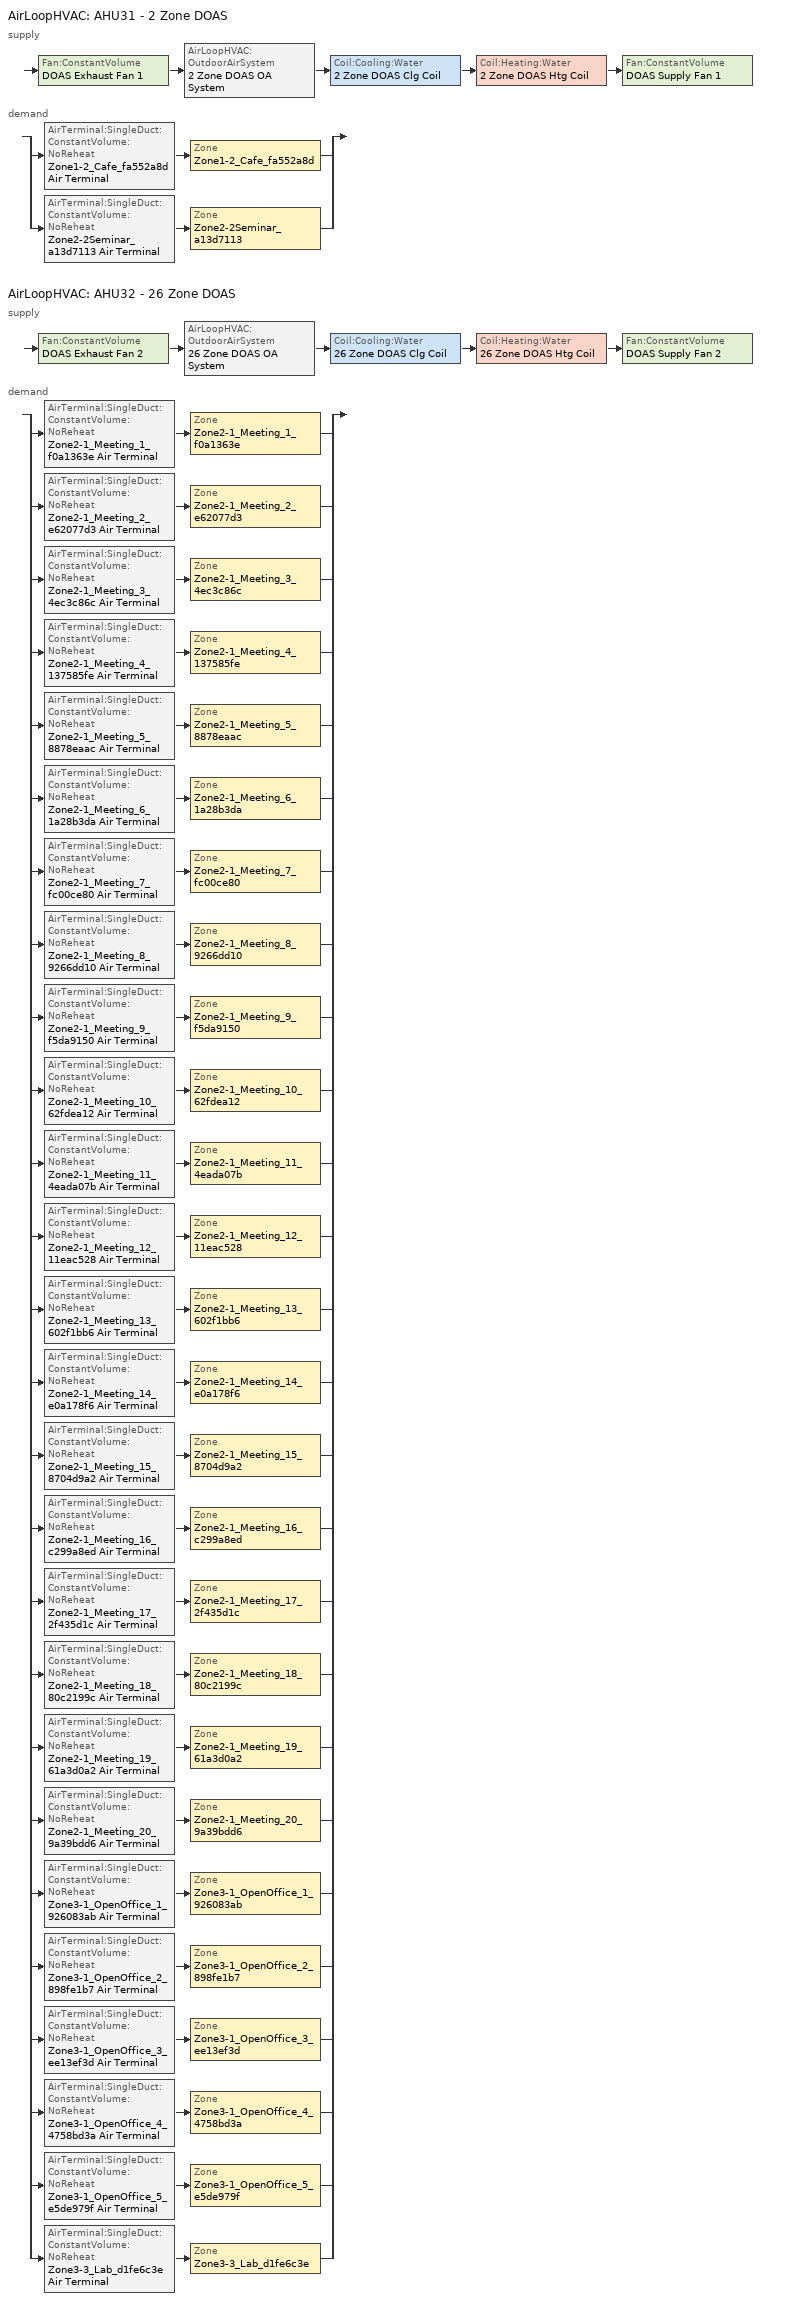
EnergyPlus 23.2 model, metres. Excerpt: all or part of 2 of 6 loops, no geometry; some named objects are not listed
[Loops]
AirLoopHVAC 'AHU31 - 2 Zone DOAS'
 supply: Fan:ConstantVolume 'DOAS Exhaust Fan 1' > AirLoopHVAC:OutdoorAirSystem '2 Zone DOAS OA System' > Coil:Cooling:Water '2 Zone DOAS Clg Coil' > Coil:Heating:Water '2 Zone DOAS Htg Coil' > Fan:ConstantVolume 'DOAS Supply Fan 1'
 demand: split
  | AirTerminal:SingleDuct:ConstantVolume:NoReheat 'Zone1-2_Cafe_fa552a8d Air Terminal' > Zone 'Zone1-2_Cafe_fa552a8d'
  | AirTerminal:SingleDuct:ConstantVolume:NoReheat 'Zone2-2Seminar_a13d7113 Air Terminal' > Zone 'Zone2-2Seminar_a13d7113'
AirLoopHVAC 'AHU32 - 26 Zone DOAS'
 supply: Fan:ConstantVolume 'DOAS Exhaust Fan 2' > AirLoopHVAC:OutdoorAirSystem '26 Zone DOAS OA System' > Coil:Cooling:Water '26 Zone DOAS Clg Coil' > Coil:Heating:Water '26 Zone DOAS Htg Coil' > Fan:ConstantVolume 'DOAS Supply Fan 2'
 demand: split
  | AirTerminal:SingleDuct:ConstantVolume:NoReheat 'Zone2-1_Meeting_1_f0a1363e Air Terminal' > Zone 'Zone2-1_Meeting_1_f0a1363e'
  | AirTerminal:SingleDuct:ConstantVolume:NoReheat 'Zone2-1_Meeting_2_e62077d3 Air Terminal' > Zone 'Zone2-1_Meeting_2_e62077d3'
  | AirTerminal:SingleDuct:ConstantVolume:NoReheat 'Zone2-1_Meeting_3_4ec3c86c Air Terminal' > Zone 'Zone2-1_Meeting_3_4ec3c86c'
  | AirTerminal:SingleDuct:ConstantVolume:NoReheat 'Zone2-1_Meeting_4_137585fe Air Terminal' > Zone 'Zone2-1_Meeting_4_137585fe'
  | AirTerminal:SingleDuct:ConstantVolume:NoReheat 'Zone2-1_Meeting_5_8878eaac Air Terminal' > Zone 'Zone2-1_Meeting_5_8878eaac'
  | AirTerminal:SingleDuct:ConstantVolume:NoReheat 'Zone2-1_Meeting_6_1a28b3da Air Terminal' > Zone 'Zone2-1_Meeting_6_1a28b3da'
  | AirTerminal:SingleDuct:ConstantVolume:NoReheat 'Zone2-1_Meeting_7_fc00ce80 Air Terminal' > Zone 'Zone2-1_Meeting_7_fc00ce80'
  | AirTerminal:SingleDuct:ConstantVolume:NoReheat 'Zone2-1_Meeting_8_9266dd10 Air Terminal' > Zone 'Zone2-1_Meeting_8_9266dd10'
  | AirTerminal:SingleDuct:ConstantVolume:NoReheat 'Zone2-1_Meeting_9_f5da9150 Air Terminal' > Zone 'Zone2-1_Meeting_9_f5da9150'
  | AirTerminal:SingleDuct:ConstantVolume:NoReheat 'Zone2-1_Meeting_10_62fdea12 Air Terminal' > Zone 'Zone2-1_Meeting_10_62fdea12'
  | AirTerminal:SingleDuct:ConstantVolume:NoReheat 'Zone2-1_Meeting_11_4eada07b Air Terminal' > Zone 'Zone2-1_Meeting_11_4eada07b'
  | AirTerminal:SingleDuct:ConstantVolume:NoReheat 'Zone2-1_Meeting_12_11eac528 Air Terminal' > Zone 'Zone2-1_Meeting_12_11eac528'
  | AirTerminal:SingleDuct:ConstantVolume:NoReheat 'Zone2-1_Meeting_13_602f1bb6 Air Terminal' > Zone 'Zone2-1_Meeting_13_602f1bb6'
  | AirTerminal:SingleDuct:ConstantVolume:NoReheat 'Zone2-1_Meeting_14_e0a178f6 Air Terminal' > Zone 'Zone2-1_Meeting_14_e0a178f6'
  | AirTerminal:SingleDuct:ConstantVolume:NoReheat 'Zone2-1_Meeting_15_8704d9a2 Air Terminal' > Zone 'Zone2-1_Meeting_15_8704d9a2'
  | AirTerminal:SingleDuct:ConstantVolume:NoReheat 'Zone2-1_Meeting_16_c299a8ed Air Terminal' > Zone 'Zone2-1_Meeting_16_c299a8ed'
  | AirTerminal:SingleDuct:ConstantVolume:NoReheat 'Zone2-1_Meeting_17_2f435d1c Air Terminal' > Zone 'Zone2-1_Meeting_17_2f435d1c'
  | AirTerminal:SingleDuct:ConstantVolume:NoReheat 'Zone2-1_Meeting_18_80c2199c Air Terminal' > Zone 'Zone2-1_Meeting_18_80c2199c'
  | AirTerminal:SingleDuct:ConstantVolume:NoReheat 'Zone2-1_Meeting_19_61a3d0a2 Air Terminal' > Zone 'Zone2-1_Meeting_19_61a3d0a2'
  | AirTerminal:SingleDuct:ConstantVolume:NoReheat 'Zone2-1_Meeting_20_9a39bdd6 Air Terminal' > Zone 'Zone2-1_Meeting_20_9a39bdd6'
  | AirTerminal:SingleDuct:ConstantVolume:NoReheat 'Zone3-1_OpenOffice_1_926083ab Air Terminal' > Zone 'Zone3-1_OpenOffice_1_926083ab'
  | AirTerminal:SingleDuct:ConstantVolume:NoReheat 'Zone3-1_OpenOffice_2_898fe1b7 Air Terminal' > Zone 'Zone3-1_OpenOffice_2_898fe1b7'
  | AirTerminal:SingleDuct:ConstantVolume:NoReheat 'Zone3-1_OpenOffice_3_ee13ef3d Air Terminal' > Zone 'Zone3-1_OpenOffice_3_ee13ef3d'
  | AirTerminal:SingleDuct:ConstantVolume:NoReheat 'Zone3-1_OpenOffice_4_4758bd3a Air Terminal' > Zone 'Zone3-1_OpenOffice_4_4758bd3a'
  | AirTerminal:SingleDuct:ConstantVolume:NoReheat 'Zone3-1_OpenOffice_5_e5de979f Air Terminal' > Zone 'Zone3-1_OpenOffice_5_e5de979f'
  | AirTerminal:SingleDuct:ConstantVolume:NoReheat 'Zone3-3_Lab_d1fe6c3e Air Terminal' > Zone 'Zone3-3_Lab_d1fe6c3e'
[ZoneControl:Thermostat] Temperature Difference Between Cutout And Setpoint {deltaC}=0
Name | Zone or ZoneList | Control Type Schedule | Control 1
Zone1-2_Cafe_fa552a8d Thermostat | Zone1-2_Cafe_fa552a8d | Zone1-2_Cafe_fa552a8d Thermostat Schedule | Tset_office_br_ 20
Zone2-1_Meeting_10_62fdea12 Thermostat | Zone2-1_Meeting_10_62fdea12 | Zone2-1_Meeting_10_62fdea12 Thermostat Schedule | Tset_office_br_ 31
Zone2-1_Meeting_11_4eada07b Thermostat | Zone2-1_Meeting_11_4eada07b | Zone2-1_Meeting_11_4eada07b Thermostat Schedule | Tset_office_br_ 32
Zone2-1_Meeting_12_11eac528 Thermostat | Zone2-1_Meeting_12_11eac528 | Zone2-1_Meeting_12_11eac528 Thermostat Schedule | Tset_office_br_ 33
Zone2-1_Meeting_13_602f1bb6 Thermostat | Zone2-1_Meeting_13_602f1bb6 | Zone2-1_Meeting_13_602f1bb6 Thermostat Schedule | Tset_office_br_ 34
Zone2-1_Meeting_14_e0a178f6 Thermostat | Zone2-1_Meeting_14_e0a178f6 | Zone2-1_Meeting_14_e0a178f6 Thermostat Schedule | Tset_office_br_ 35
Zone2-1_Meeting_15_8704d9a2 Thermostat | Zone2-1_Meeting_15_8704d9a2 | Zone2-1_Meeting_15_8704d9a2 Thermostat Schedule | Tset_office_br_ 36
Zone2-1_Meeting_16_c299a8ed Thermostat | Zone2-1_Meeting_16_c299a8ed | Zone2-1_Meeting_16_c299a8ed Thermostat Schedule | Tset_office_br_ 37
Zone2-1_Meeting_17_2f435d1c Thermostat | Zone2-1_Meeting_17_2f435d1c | Zone2-1_Meeting_17_2f435d1c Thermostat Schedule | Tset_office_br_ 38
Zone2-1_Meeting_18_80c2199c Thermostat | Zone2-1_Meeting_18_80c2199c | Zone2-1_Meeting_18_80c2199c Thermostat Schedule | Tset_office_br_ 39
Zone2-1_Meeting_19_61a3d0a2 Thermostat | Zone2-1_Meeting_19_61a3d0a2 | Zone2-1_Meeting_19_61a3d0a2 Thermostat Schedule | Tset_office_br_ 40
Zone2-1_Meeting_1_f0a1363e Thermostat | Zone2-1_Meeting_1_f0a1363e | Zone2-1_Meeting_1_f0a1363e Thermostat Schedule | Tset_office_br_ 22
Zone2-1_Meeting_20_9a39bdd6 Thermostat | Zone2-1_Meeting_20_9a39bdd6 | Zone2-1_Meeting_20_9a39bdd6 Thermostat Schedule | Tset_office_br_ 41
Zone2-1_Meeting_2_e62077d3 Thermostat | Zone2-1_Meeting_2_e62077d3 | Zone2-1_Meeting_2_e62077d3 Thermostat Schedule | Tset_office_br_ 23
Zone2-1_Meeting_3_4ec3c86c Thermostat | Zone2-1_Meeting_3_4ec3c86c | Zone2-1_Meeting_3_4ec3c86c Thermostat Schedule | Tset_office_br_ 24
Zone2-1_Meeting_4_137585fe Thermostat | Zone2-1_Meeting_4_137585fe | Zone2-1_Meeting_4_137585fe Thermostat Schedule | Tset_office_br_ 25
Zone2-1_Meeting_5_8878eaac Thermostat | Zone2-1_Meeting_5_8878eaac | Zone2-1_Meeting_5_8878eaac Thermostat Schedule | Tset_office_br_ 26
Zone2-1_Meeting_6_1a28b3da Thermostat | Zone2-1_Meeting_6_1a28b3da | Zone2-1_Meeting_6_1a28b3da Thermostat Schedule | Tset_office_br_ 27
Zone2-1_Meeting_7_fc00ce80 Thermostat | Zone2-1_Meeting_7_fc00ce80 | Zone2-1_Meeting_7_fc00ce80 Thermostat Schedule | Tset_office_br_ 28
Zone2-1_Meeting_8_9266dd10 Thermostat | Zone2-1_Meeting_8_9266dd10 | Zone2-1_Meeting_8_9266dd10 Thermostat Schedule | Tset_office_br_ 29
Zone2-1_Meeting_9_f5da9150 Thermostat | Zone2-1_Meeting_9_f5da9150 | Zone2-1_Meeting_9_f5da9150 Thermostat Schedule | Tset_office_br_ 30
Zone2-2Seminar_a13d7113 Thermostat | Zone2-2Seminar_a13d7113 | Zone2-2Seminar_a13d7113 Thermostat Schedule | Tset_office_br_ 21
Zone3-1_OpenOffice_1_926083ab Thermostat | Zone3-1_OpenOffice_1_926083ab | Zone3-1_OpenOffice_1_926083ab Thermostat Schedule | Tset_office_br_ 42
Zone3-1_OpenOffice_2_898fe1b7 Thermostat | Zone3-1_OpenOffice_2_898fe1b7 | Zone3-1_OpenOffice_2_898fe1b7 Thermostat Schedule | Tset_office_br_ 43
Zone3-1_OpenOffice_3_ee13ef3d Thermostat | Zone3-1_OpenOffice_3_ee13ef3d | Zone3-1_OpenOffice_3_ee13ef3d Thermostat Schedule | Tset_office_br_ 44
Zone3-1_OpenOffice_4_4758bd3a Thermostat | Zone3-1_OpenOffice_4_4758bd3a | Zone3-1_OpenOffice_4_4758bd3a Thermostat Schedule | Tset_office_br_ 45
Zone3-1_OpenOffice_5_e5de979f Thermostat | Zone3-1_OpenOffice_5_e5de979f | Zone3-1_OpenOffice_5_e5de979f Thermostat Schedule | Tset_office_br_ 46
Zone3-3_Lab_d1fe6c3e Thermostat | Zone3-3_Lab_d1fe6c3e | Zone3-3_Lab_d1fe6c3e Thermostat Schedule | Tset_office_br_ 47
[ThermostatSetpoint:DualSetpoint] Heating Setpoint Temperature Schedule=htg_sch_office_br_; Cooling Setpoint Temperature Schedule=clg_sch_office_br_
Tset_office_br_ 20; Tset_office_br_ 31; Tset_office_br_ 32; Tset_office_br_ 33; Tset_office_br_ 34; Tset_office_br_ 35; Tset_office_br_ 36; Tset_office_br_ 37; Tset_office_br_ 38; Tset_office_br_ 39; Tset_office_br_ 40; Tset_office_br_ 22; Tset_office_br_ 41; Tset_office_br_ 23; Tset_office_br_ 24; Tset_office_br_ 25; Tset_office_br_ 26; Tset_office_br_ 27; Tset_office_br_ 28; Tset_office_br_ 29; Tset_office_br_ 30; Tset_office_br_ 21; Tset_office_br_ 42; Tset_office_br_ 43; Tset_office_br_ 44; Tset_office_br_ 45; Tset_office_br_ 46; Tset_office_br_ 47
[Zone equipment]
Zone1-2_Cafe_fa552a8d: Zone1-2_Cafe_fa552a8d Air Terminal, Zone1-2_Cafe_fa552a8d FCU
Zone2-1_Meeting_10_62fdea12: Zone2-1_Meeting_10_62fdea12 Air Terminal, Zone2-1_Meeting_10_62fdea12 FCU
Zone2-1_Meeting_11_4eada07b: Zone2-1_Meeting_11_4eada07b Air Terminal, Zone2-1_Meeting_11_4eada07b FCU
Zone2-1_Meeting_12_11eac528: Zone2-1_Meeting_12_11eac528 Air Terminal, Zone2-1_Meeting_12_11eac528 FCU
Zone2-1_Meeting_13_602f1bb6: Zone2-1_Meeting_13_602f1bb6 Air Terminal, Zone2-1_Meeting_13_602f1bb6 FCU
Zone2-1_Meeting_14_e0a178f6: Zone2-1_Meeting_14_e0a178f6 Air Terminal, Zone2-1_Meeting_14_e0a178f6 FCU
Zone2-1_Meeting_15_8704d9a2: Zone2-1_Meeting_15_8704d9a2 Air Terminal, Zone2-1_Meeting_15_8704d9a2 FCU
Zone2-1_Meeting_16_c299a8ed: Zone2-1_Meeting_16_c299a8ed Air Terminal, Zone2-1_Meeting_16_c299a8ed FCU
Zone2-1_Meeting_17_2f435d1c: Zone2-1_Meeting_17_2f435d1c Air Terminal, Zone2-1_Meeting_17_2f435d1c FCU
Zone2-1_Meeting_18_80c2199c: Zone2-1_Meeting_18_80c2199c Air Terminal, Zone2-1_Meeting_18_80c2199c FCU
Zone2-1_Meeting_19_61a3d0a2: Zone2-1_Meeting_19_61a3d0a2 Air Terminal, Zone2-1_Meeting_19_61a3d0a2 FCU
Zone2-1_Meeting_1_f0a1363e: Zone2-1_Meeting_1_f0a1363e Air Terminal, Zone2-1_Meeting_1_f0a1363e FCU
Zone2-1_Meeting_20_9a39bdd6: Zone2-1_Meeting_20_9a39bdd6 Air Terminal, Zone2-1_Meeting_20_9a39bdd6 FCU
Zone2-1_Meeting_2_e62077d3: Zone2-1_Meeting_2_e62077d3 Air Terminal, Zone2-1_Meeting_2_e62077d3 FCU
Zone2-1_Meeting_3_4ec3c86c: Zone2-1_Meeting_3_4ec3c86c Air Terminal, Zone2-1_Meeting_3_4ec3c86c FCU
Zone2-1_Meeting_4_137585fe: Zone2-1_Meeting_4_137585fe Air Terminal, Zone2-1_Meeting_4_137585fe FCU
Zone2-1_Meeting_5_8878eaac: Zone2-1_Meeting_5_8878eaac Air Terminal, Zone2-1_Meeting_5_8878eaac FCU
Zone2-1_Meeting_6_1a28b3da: Zone2-1_Meeting_6_1a28b3da Air Terminal, Zone2-1_Meeting_6_1a28b3da FCU
Zone2-1_Meeting_7_fc00ce80: Zone2-1_Meeting_7_fc00ce80 Air Terminal, Zone2-1_Meeting_7_fc00ce80 FCU
Zone2-1_Meeting_8_9266dd10: Zone2-1_Meeting_8_9266dd10 Air Terminal, Zone2-1_Meeting_8_9266dd10 FCU
Zone2-1_Meeting_9_f5da9150: Zone2-1_Meeting_9_f5da9150 Air Terminal, Zone2-1_Meeting_9_f5da9150 FCU
Zone2-2Seminar_a13d7113: Zone2-2Seminar_a13d7113 Air Terminal, Zone2-2Seminar_a13d7113 FCU
Zone3-1_OpenOffice_1_926083ab: Zone3-1_OpenOffice_1_926083ab Air Terminal, Zone3-1_OpenOffice_1_926083ab FCU
Zone3-1_OpenOffice_2_898fe1b7: Zone3-1_OpenOffice_2_898fe1b7 Air Terminal, Zone3-1_OpenOffice_2_898fe1b7 FCU
Zone3-1_OpenOffice_3_ee13ef3d: Zone3-1_OpenOffice_3_ee13ef3d Air Terminal, Zone3-1_OpenOffice_3_ee13ef3d FCU
Zone3-1_OpenOffice_4_4758bd3a: Zone3-1_OpenOffice_4_4758bd3a Air Terminal, Zone3-1_OpenOffice_4_4758bd3a FCU
Zone3-1_OpenOffice_5_e5de979f: Zone3-1_OpenOffice_5_e5de979f Air Terminal, Zone3-1_OpenOffice_5_e5de979f FCU
Zone3-3_Lab_d1fe6c3e: Zone3-3_Lab_d1fe6c3e Air Terminal, Zone3-3_Lab_d1fe6c3e FCU
[Sizing:Zone] Zone Cooling Design Supply Air Temperature Input Method=SupplyAirTemperature; Zone Cooling Design Supply Air Temperature {C}=12.7778; Zone Cooling Design Supply Air Temperature Difference {deltaC}=11.11; Zone Heating Design Supply Air Temperature Input Method=SupplyAirTemperature; Zone Heating Design Supply Air Temperature {C}=40; Zone Heating Design Supply Air Temperature Difference {deltaC}=11.11; Zone Cooling Design Supply Air Humidity Ratio {kgWater/kgDryAir}=0.0085; Zone Heating Design Supply Air Humidity Ratio {kgWater/kgDryAir}=0.008; Cooling Design Air Flow Method=DesignDay; Cooling Design Air Flow Rate {m3/s}=0; Cooling Minimum Air Flow per Zone Floor Area {m3/s-m2}=0.000762; Cooling Minimum Air Flow {m3/s}=0; Cooling Minimum Air Flow Fraction=0; Heating Design Air Flow Method=DesignDay; Heating Design Air Flow Rate {m3/s}=0; Heating Maximum Air Flow per Zone Floor Area {m3/s-m2}=0.002032; Heating Maximum Air Flow {m3/s}=0.141576; Heating Maximum Air Flow Fraction=0.3; Account for Dedicated Outdoor Air System=Yes; Dedicated Outdoor Air System Control Strategy=NeutralSupplyAir; Dedicated Outdoor Air Low Setpoint Temperature for Design {C}=15.5556; Dedicated Outdoor Air High Setpoint Temperature for Design {C}=21.1111; Zone Load Sizing Method=Sensible Load Only No Latent Load; Zone Latent Cooling Design Supply Air Humidity Ratio Input Method=HumidityRatioDifference; Zone Cooling Design Supply Air Humidity Ratio Difference {kgWater/kgDryAir}=0.005; Zone Latent Heating Design Supply Air Humidity Ratio Input Method=HumidityRatioDifference; Zone Humidification Design Supply Air Humidity Ratio Difference {kgWater/kgDryAir}=0.005
Name | Design Specification Outdoor Air Object
Zone1-2_Cafe_fa552a8d | Zone1-2_Cafe_fa552a8d DSOA Space List
Zone2-1_Meeting_10_62fdea12 | Zone2-1_Meeting_10_62fdea12 DSOA Space List
Zone2-1_Meeting_11_4eada07b | Zone2-1_Meeting_11_4eada07b DSOA Space List
Zone2-1_Meeting_12_11eac528 | Zone2-1_Meeting_12_11eac528 DSOA Space List
Zone2-1_Meeting_13_602f1bb6 | Zone2-1_Meeting_13_602f1bb6 DSOA Space List
Zone2-1_Meeting_14_e0a178f6 | Zone2-1_Meeting_14_e0a178f6 DSOA Space List
Zone2-1_Meeting_15_8704d9a2 | Zone2-1_Meeting_15_8704d9a2 DSOA Space List
Zone2-1_Meeting_16_c299a8ed | Zone2-1_Meeting_16_c299a8ed DSOA Space List
Zone2-1_Meeting_17_2f435d1c | Zone2-1_Meeting_17_2f435d1c DSOA Space List
Zone2-1_Meeting_18_80c2199c | Zone2-1_Meeting_18_80c2199c DSOA Space List
Zone2-1_Meeting_19_61a3d0a2 | Zone2-1_Meeting_19_61a3d0a2 DSOA Space List
Zone2-1_Meeting_1_f0a1363e | Zone2-1_Meeting_1_f0a1363e DSOA Space List
Zone2-1_Meeting_20_9a39bdd6 | Zone2-1_Meeting_20_9a39bdd6 DSOA Space List
Zone2-1_Meeting_2_e62077d3 | Zone2-1_Meeting_2_e62077d3 DSOA Space List
Zone2-1_Meeting_3_4ec3c86c | Zone2-1_Meeting_3_4ec3c86c DSOA Space List
Zone2-1_Meeting_4_137585fe | Zone2-1_Meeting_4_137585fe DSOA Space List
Zone2-1_Meeting_5_8878eaac | Zone2-1_Meeting_5_8878eaac DSOA Space List
Zone2-1_Meeting_6_1a28b3da | Zone2-1_Meeting_6_1a28b3da DSOA Space List
Zone2-1_Meeting_7_fc00ce80 | Zone2-1_Meeting_7_fc00ce80 DSOA Space List
Zone2-1_Meeting_8_9266dd10 | Zone2-1_Meeting_8_9266dd10 DSOA Space List
Zone2-1_Meeting_9_f5da9150 | Zone2-1_Meeting_9_f5da9150 DSOA Space List
Zone2-2Seminar_a13d7113 | Zone2-2Seminar_a13d7113 DSOA Space List
Zone3-1_OpenOffice_1_926083ab | Zone3-1_OpenOffice_1_926083ab DSOA Space List
Zone3-1_OpenOffice_2_898fe1b7 | Zone3-1_OpenOffice_2_898fe1b7 DSOA Space List
Zone3-1_OpenOffice_3_ee13ef3d | Zone3-1_OpenOffice_3_ee13ef3d DSOA Space List
Zone3-1_OpenOffice_4_4758bd3a | Zone3-1_OpenOffice_4_4758bd3a DSOA Space List
Zone3-1_OpenOffice_5_e5de979f | Zone3-1_OpenOffice_5_e5de979f DSOA Space List
Zone3-3_Lab_d1fe6c3e | Zone3-3_Lab_d1fe6c3e DSOA Space List
[DesignSpecification:OutdoorAir] Outdoor Air Method=Sum; Outdoor Air Flow per Zone Floor Area {m3/s-m2}=0; Outdoor Air Flow per Zone {m3/s}=0; Outdoor Air Flow Air Changes per Hour {1/hr}=0; Outdoor Air Schedule=mv_sch_office_br_
Name | Outdoor Air Flow per Person {m3/s-person}
mv_cafe-seminar_br_ 2; mv_cafe-seminar_br_; mv_cafe-seminar_br_ 1 | 0.008
mv_office_br_ 3; mv_office_br_ 1 | 0.012
[AirTerminal:SingleDuct:ConstantVolume:NoReheat] Availability Schedule=Always On Discrete; Maximum Air Flow Rate {m3/s}=AutoSize
Zone1-2_Cafe_fa552a8d Air Terminal; Zone2-1_Meeting_10_62fdea12 Air Terminal; Zone2-1_Meeting_11_4eada07b Air Terminal; Zone2-1_Meeting_12_11eac528 Air Terminal; Zone2-1_Meeting_13_602f1bb6 Air Terminal; Zone2-1_Meeting_14_e0a178f6 Air Terminal; Zone2-1_Meeting_15_8704d9a2 Air Terminal; Zone2-1_Meeting_16_c299a8ed Air Terminal; Zone2-1_Meeting_17_2f435d1c Air Terminal; Zone2-1_Meeting_18_80c2199c Air Terminal; Zone2-1_Meeting_19_61a3d0a2 Air Terminal; Zone2-1_Meeting_1_f0a1363e Air Terminal; Zone2-1_Meeting_20_9a39bdd6 Air Terminal; Zone2-1_Meeting_2_e62077d3 Air Terminal; Zone2-1_Meeting_3_4ec3c86c Air Terminal; Zone2-1_Meeting_4_137585fe Air Terminal; Zone2-1_Meeting_5_8878eaac Air Terminal; Zone2-1_Meeting_6_1a28b3da Air Terminal; Zone2-1_Meeting_7_fc00ce80 Air Terminal; Zone2-1_Meeting_8_9266dd10 Air Terminal; Zone2-1_Meeting_9_f5da9150 Air Terminal; Zone2-2Seminar_a13d7113 Air Terminal; Zone3-1_OpenOffice_1_926083ab Air Terminal; Zone3-1_OpenOffice_2_898fe1b7 Air Terminal; Zone3-1_OpenOffice_3_ee13ef3d Air Terminal; Zone3-1_OpenOffice_4_4758bd3a Air Terminal; Zone3-1_OpenOffice_5_e5de979f Air Terminal; Zone3-3_Lab_d1fe6c3e Air Terminal
[Coil:Cooling:Water] Availability Schedule=Always On Discrete; Design Water Flow Rate {m3/s}=Autosize; Design Air Flow Rate {m3/s}=Autosize; Design Inlet Water Temperature {C}=Autosize; Design Inlet Air Temperature {C}=Autosize; Design Outlet Air Temperature {C}=Autosize; Design Inlet Air Humidity Ratio {kgWater/kgDryAir}=Autosize; Design Outlet Air Humidity Ratio {kgWater/kgDryAir}=Autosize; Type of Analysis=SimpleAnalysis; Heat Exchanger Configuration=CrossFlow
2 Zone DOAS Clg Coil; 26 Zone DOAS Clg Coil
[Coil:Heating:Water] Availability Schedule=Always On Discrete; U-Factor Times Area Value {W/K}=Autosize; Maximum Water Flow Rate {m3/s}=Autosize; Performance Input Method=UFactorTimesAreaAndDesignWaterFlowRate; Rated Capacity {W}=Autosize; Rated Inlet Water Temperature {C}=82.2222; Rated Inlet Air Temperature {C}=16.6; Rated Outlet Water Temperature {C}=71.1111; Rated Outlet Air Temperature {C}=32.2; Rated Ratio for Air and Water Convection=0.5
2 Zone DOAS Htg Coil; 26 Zone DOAS Htg Coil
[Controller:MechanicalVentilation] Availability Schedule=mv_sch_office_br_; Demand Controlled Ventilation=No; System Outdoor Air Method=ZoneSum
Name | Zone or ZoneList Name 1 | Design Specification Outdoor Air Object Name 1 | Zone or ZoneList Name 2 | Design Specification Outdoor Air Object Name 2 | Zone or ZoneList Name 3 | Design Specification Outdoor Air Object Name 3 | Zone or ZoneList Name 4 | Design Specification Outdoor Air Object Name 4 | Zone or ZoneList Name 5 | Design Specification Outdoor Air Object Name 5 | Zone or ZoneList Name 6 | Design Specification Outdoor Air Object Name 6 | Zone or ZoneList Name 7 | Design Specification Outdoor Air Object Name 7 | Zone or ZoneList Name 8 | Design Specification Outdoor Air Object Name 8 | Zone or ZoneList Name 9 | Design Specification Outdoor Air Object Name 9 | Zone or ZoneList Name 10 | Design Specification Outdoor Air Object Name 10 | Zone or ZoneList Name 11 | Design Specification Outdoor Air Object Name 11 | Zone or ZoneList Name 12 | Design Specification Outdoor Air Object Name 12 | Zone or ZoneList Name 13 | Design Specification Outdoor Air Object Name 13 | Zone or ZoneList Name 14 | Design Specification Outdoor Air Object Name 14 | Zone or ZoneList Name 15 | Design Specification Outdoor Air Object Name 15 | Zone or ZoneList Name 16 | Design Specification Outdoor Air Object Name 16 | Zone or ZoneList Name 17 | Design Specification Outdoor Air Object Name 17 | Zone or ZoneList Name 18 | Design Specification Outdoor Air Object Name 18 | Zone or ZoneList Name 19 | Design Specification Outdoor Air Object Name 19 | Zone or ZoneList Name 20 | Design Specification Outdoor Air Object Name 20 | Zone or ZoneList Name 21 | Design Specification Outdoor Air Object Name 21 | Zone or ZoneList Name 22 | Design Specification Outdoor Air Object Name 22 | Zone or ZoneList Name 23 | Design Specification Outdoor Air Object Name 23 | Zone or ZoneList Name 24 | Design Specification Outdoor Air Object Name 24 | Zone or ZoneList Name 25 | Design Specification Outdoor Air Object Name 25 | Zone or ZoneList Name 26 | Design Specification Outdoor Air Object Name 26
2 Zone DOAS Mechanical Ventilation Controller | Zone1-2_Cafe_fa552a8d | mv_cafe-seminar_br_ 2 | Zone2-2Seminar_a13d7113 | mv_cafe-seminar_br_ 1
26 Zone DOAS Mechanical Ventilation Controller | Zone2-1_Meeting_10_62fdea12 | mv_cafe-seminar_br_ | Zone2-1_Meeting_11_4eada07b | mv_cafe-seminar_br_ | Zone2-1_Meeting_12_11eac528 | mv_cafe-seminar_br_ | Zone2-1_Meeting_13_602f1bb6 | mv_cafe-seminar_br_ | Zone2-1_Meeting_14_e0a178f6 | mv_cafe-seminar_br_ | Zone2-1_Meeting_15_8704d9a2 | mv_cafe-seminar_br_ | Zone2-1_Meeting_16_c299a8ed | mv_cafe-seminar_br_ | Zone2-1_Meeting_17_2f435d1c | mv_cafe-seminar_br_ | Zone2-1_Meeting_18_80c2199c | mv_cafe-seminar_br_ | Zone2-1_Meeting_19_61a3d0a2 | mv_cafe-seminar_br_ | Zone2-1_Meeting_1_f0a1363e | mv_cafe-seminar_br_ | Zone2-1_Meeting_20_9a39bdd6 | mv_cafe-seminar_br_ | Zone2-1_Meeting_2_e62077d3 | mv_cafe-seminar_br_ | Zone2-1_Meeting_3_4ec3c86c | mv_cafe-seminar_br_ | Zone2-1_Meeting_4_137585fe | mv_cafe-seminar_br_ | Zone2-1_Meeting_5_8878eaac | mv_cafe-seminar_br_ | Zone2-1_Meeting_6_1a28b3da | mv_cafe-seminar_br_ | Zone2-1_Meeting_7_fc00ce80 | mv_cafe-seminar_br_ | Zone2-1_Meeting_8_9266dd10 | mv_cafe-seminar_br_ | Zone2-1_Meeting_9_f5da9150 | mv_cafe-seminar_br_ | Zone3-1_OpenOffice_1_926083ab | mv_office_br_ 3 | Zone3-1_OpenOffice_2_898fe1b7 | mv_office_br_ 3 | Zone3-1_OpenOffice_3_ee13ef3d | mv_office_br_ 3 | Zone3-1_OpenOffice_4_4758bd3a | mv_office_br_ 3 | Zone3-1_OpenOffice_5_e5de979f | mv_office_br_ 3 | Zone3-3_Lab_d1fe6c3e | mv_office_br_ 1
[DesignSpecification:OutdoorAir:SpaceList]
Name | Space Name 1 | Space Design Specification Outdoor Air Object Name 1
Zone1-2_Cafe_fa552a8d DSOA Space List | Zone1-2_Cafe_fa552a8d_Space | mv_cafe-seminar_br_ 2
Zone2-1_Meeting_10_62fdea12 DSOA Space List | Zone2-1_Meeting_10_62fdea12_Space | mv_cafe-seminar_br_
Zone2-1_Meeting_11_4eada07b DSOA Space List | Zone2-1_Meeting_11_4eada07b_Space | mv_cafe-seminar_br_
Zone2-1_Meeting_12_11eac528 DSOA Space List | Zone2-1_Meeting_12_11eac528_Space | mv_cafe-seminar_br_
Zone2-1_Meeting_13_602f1bb6 DSOA Space List | Zone2-1_Meeting_13_602f1bb6_Space | mv_cafe-seminar_br_
Zone2-1_Meeting_14_e0a178f6 DSOA Space List | Zone2-1_Meeting_14_e0a178f6_Space | mv_cafe-seminar_br_
Zone2-1_Meeting_15_8704d9a2 DSOA Space List | Zone2-1_Meeting_15_8704d9a2_Space | mv_cafe-seminar_br_
Zone2-1_Meeting_16_c299a8ed DSOA Space List | Zone2-1_Meeting_16_c299a8ed_Space | mv_cafe-seminar_br_
Zone2-1_Meeting_17_2f435d1c DSOA Space List | Zone2-1_Meeting_17_2f435d1c_Space | mv_cafe-seminar_br_
Zone2-1_Meeting_18_80c2199c DSOA Space List | Zone2-1_Meeting_18_80c2199c_Space | mv_cafe-seminar_br_
Zone2-1_Meeting_19_61a3d0a2 DSOA Space List | Zone2-1_Meeting_19_61a3d0a2_Space | mv_cafe-seminar_br_
Zone2-1_Meeting_1_f0a1363e DSOA Space List | Zone2-1_Meeting_1_f0a1363e_Space | mv_cafe-seminar_br_
Zone2-1_Meeting_20_9a39bdd6 DSOA Space List | Zone2-1_Meeting_20_9a39bdd6_Space | mv_cafe-seminar_br_
Zone2-1_Meeting_2_e62077d3 DSOA Space List | Zone2-1_Meeting_2_e62077d3_Space | mv_cafe-seminar_br_
Zone2-1_Meeting_3_4ec3c86c DSOA Space List | Zone2-1_Meeting_3_4ec3c86c_Space | mv_cafe-seminar_br_
Zone2-1_Meeting_4_137585fe DSOA Space List | Zone2-1_Meeting_4_137585fe_Space | mv_cafe-seminar_br_
Zone2-1_Meeting_5_8878eaac DSOA Space List | Zone2-1_Meeting_5_8878eaac_Space | mv_cafe-seminar_br_
Zone2-1_Meeting_6_1a28b3da DSOA Space List | Zone2-1_Meeting_6_1a28b3da_Space | mv_cafe-seminar_br_
Zone2-1_Meeting_7_fc00ce80 DSOA Space List | Zone2-1_Meeting_7_fc00ce80_Space | mv_cafe-seminar_br_
Zone2-1_Meeting_8_9266dd10 DSOA Space List | Zone2-1_Meeting_8_9266dd10_Space | mv_cafe-seminar_br_
Zone2-1_Meeting_9_f5da9150 DSOA Space List | Zone2-1_Meeting_9_f5da9150_Space | mv_cafe-seminar_br_
Zone2-2Seminar_a13d7113 DSOA Space List | Zone2-2Seminar_a13d7113_Space | mv_cafe-seminar_br_ 1
Zone3-1_OpenOffice_1_926083ab DSOA Space List | Zone3-1_OpenOffice_1_926083ab_Space | mv_office_br_ 3
Zone3-1_OpenOffice_2_898fe1b7 DSOA Space List | Zone3-1_OpenOffice_2_898fe1b7_Space | mv_office_br_ 3
Zone3-1_OpenOffice_3_ee13ef3d DSOA Space List | Zone3-1_OpenOffice_3_ee13ef3d_Space | mv_office_br_ 3
Zone3-1_OpenOffice_4_4758bd3a DSOA Space List | Zone3-1_OpenOffice_4_4758bd3a_Space | mv_office_br_ 3
Zone3-1_OpenOffice_5_e5de979f DSOA Space List | Zone3-1_OpenOffice_5_e5de979f_Space | mv_office_br_ 3
Zone3-3_Lab_d1fe6c3e DSOA Space List | Zone3-3_Lab_d1fe6c3e_Space | mv_office_br_ 1
[AirLoopHVAC] Design Supply Air Flow Rate {m3/s}=AutoSize; Design Return Air Flow Fraction of Supply Air Flow=1
AHU31 - 2 Zone DOAS; AHU32 - 26 Zone DOAS
[Sizing:System] Type of Load to Size On=VentilationRequirement; Design Outdoor Air Flow Rate {m3/s}=Autosize; Central Heating Maximum System Air Flow Ratio=1; Preheat Design Temperature {C}=7; Preheat Design Humidity Ratio {kgWater/kgDryAir}=0.008; Precool Design Temperature {C}=12.8; Precool Design Humidity Ratio {kgWater/kgDryAir}=0.008; Central Cooling Design Supply Air Temperature {C}=15.5556; Central Heating Design Supply Air Temperature {C}=21.1111; Type of Zone Sum to Use=Coincident; 100% Outdoor Air in Cooling=Yes; 100% Outdoor Air in Heating=Yes; Central Cooling Design Supply Air Humidity Ratio {kgWater/kgDryAir}=0.0085; Central Heating Design Supply Air Humidity Ratio {kgWater/kgDryAir}=0.008; Cooling Supply Air Flow Rate Method=DesignDay; Cooling Supply Air Flow Rate {m3/s}=0; Cooling Supply Air Flow Rate Per Floor Area {m3/s-m2}=0.00996765; Cooling Fraction of Autosized Cooling Supply Air Flow Rate=1; Cooling Supply Air Flow Rate Per Unit Cooling Capacity {m3/s-W}=3.94755e-05; Heating Supply Air Flow Rate Method=DesignDay; Heating Supply Air Flow Rate {m3/s}=0; Heating Supply Air Flow Rate Per Floor Area {m3/s-m2}=0.00996765; Heating Fraction of Autosized Heating Supply Air Flow Rate=1; Heating Fraction of Autosized Cooling Supply Air Flow Rate=1; Heating Supply Air Flow Rate Per Unit Heating Capacity {m3/s-W}=3.15882e-05; System Outdoor Air Method=ZoneSum; Zone Maximum Outdoor Air Fraction=1; Cooling Design Capacity Method=CoolingDesignCapacity; Cooling Design Capacity {W}=Autosize; Cooling Design Capacity Per Floor Area {W/m2}=234.7; Fraction of Autosized Cooling Design Capacity=1; Heating Design Capacity Method=HeatingDesignCapacity; Heating Design Capacity {W}=Autosize; Heating Design Capacity Per Floor Area {W/m2}=157; Fraction of Autosized Heating Design Capacity=1; Central Cooling Capacity Control Method=OnOff; Occupant Diversity=Autosize
AHU31 - 2 Zone DOAS; AHU32 - 26 Zone DOAS
[Controller:WaterCoil] Control Variable=Temperature; Actuator Variable=Flow; Maximum Actuated Flow {m3/s}=Autosize; Minimum Actuated Flow {m3/s}=0
Name | Action | Controller Convergence Tolerance {deltaC}
2 Zone DOAS Clg Coil Controller; 26 Zone DOAS Clg Coil Controller | Reverse | Autosize
2 Zone DOAS Htg Coil Controller; 26 Zone DOAS Htg Coil Controller | Normal | 0.0001
[Fan:ConstantVolume] Availability Schedule=Always On Discrete; Fan Total Efficiency=0.55575; Maximum Flow Rate {m3/s}=AutoSize; Motor Efficiency=0.855; Motor In Airstream Fraction=1
Name | Pressure Rise {Pa}
DOAS Exhaust Fan 1; DOAS Exhaust Fan 2 | 373.633
DOAS Supply Fan 1; DOAS Supply Fan 2 | 622.722
[SetpointManager:MixedAir] Control Variable=Temperature
Name | Setpoint Node or NodeList
DOAS Exhaust Fan 1 Outlet Air Node OS Default SPM | DOAS Exhaust Fan 1 Outlet Air Node
AHU31_Heat Recovery Unit Primary Outlet Air Node OS Default SPM | AHU31_Heat Recovery Unit Primary Outlet Air Node
AHU31 - 2 Zone DOAS Mixed Air Node OS Default SPM | AHU31 - 2 Zone DOAS Mixed Air Node
2 Zone DOAS Clg Coil Outlet Air Node OS Default SPM | 2 Zone DOAS Clg Coil Outlet Air Node
DOAS Exhaust Fan 2 Outlet Air Node OS Default SPM | DOAS Exhaust Fan 2 Outlet Air Node
Node 2 OS Default SPM
26 Zone DOAS Mixed Air Node OS Default SPM | 26 Zone DOAS Mixed Air Node
26 Zone DOAS Clg Coil Outlet Air Node OS Default SPM | 26 Zone DOAS Clg Coil Outlet Air Node
[Controller:OutdoorAir] Minimum Outdoor Air Flow Rate {m3/s}=Autosize; Maximum Outdoor Air Flow Rate {m3/s}=Autosize; Economizer Control Type=NoEconomizer; Economizer Control Action Type=ModulateFlow; Lockout Type=NoLockout; Minimum Limit Type=FixedMinimum; Minimum Outdoor Air Schedule=mv_sch_office_br_; High Humidity Control=No; Control High Indoor Humidity Based on Outdoor Humidity Ratio=Yes; Heat Recovery Bypass Control Type=BypassWhenWithinEconomizerLimits; Economizer Operation Staging=InterlockedWithMechanicalCooling
Name | Mechanical Ventilation Controller
2 Zone DOAS Outdoor Air Controller | 2 Zone DOAS Mechanical Ventilation Controller
26 Zone DOAS Outdoor Air Controller | 26 Zone DOAS Mechanical Ventilation Controller
[HeatExchanger:AirToAir:SensibleAndLatent] Availability Schedule=Always On Discrete; Nominal Supply Air Flow Rate {m3/s}=Autosize; Sensible Effectiveness at 100% Heating Air Flow=0.703704; Latent Effectiveness at 100% Heating Air Flow=0.69863; Sensible Effectiveness at 75% Heating Air Flow=0.75; Latent Effectiveness at 75% Heating Air Flow=0.75; Sensible Effectiveness at 100% Cooling Air Flow=0.703704; Latent Effectiveness at 100% Cooling Air Flow=0.69863; Sensible Effectiveness at 75% Cooling Air Flow=0.75; Latent Effectiveness at 75% Cooling Air Flow=0.75; Nominal Electric Power {W}=0; Supply Air Outlet Temperature Control=Yes; Heat Exchanger Type=Plate; Frost Control Type=None; Threshold Temperature {C}=1.7; Economizer Lockout=No
AHU31_Heat Recovery Unit; AHU32_Heat Recovery Unit
[Schedule:Day:Interval]
htg_sch_office_br__Sunday; htg_sch_office_br__Sunday_SmrDsn 1; htg_sch_office_br__Hol 1: No, 24:00, 15
Schedule Day 34; htg_sch_office_br__Sunday_SmrDsn_WntrDsn 1: No, 08:00, 15, 19:00, 21, 24:00, 15
clg_sch_office_br__Sunday; clg_sch_office_br__Monday_SmrDsn_WntrDsn 1; clg_sch_office_br__Hol 1: No, 24:00, 32
Schedule Day 22; clg_sch_office_br__Monday_SmrDsn 1: No, 08:00, 32, 19:00, 26, 24:00, 32
mv_sch_office_br__Sunday; mv_sch_office_br__Monday_SmrDsn_WntrDsn 1; mv_sch_office_br__Hol 1: No, 24:00, 0
Schedule Day 8; mv_sch_office_br__Monday_SmrDsn 1: No, 08:00, 0, 19:00, 1, 24:00, 0
[Schedule:Week:Daily]
htg_sch_office_br_ Week Rule - Jan1-Dec31: htg_sch_office_br__Sunday, Schedule Day 34, Schedule Day 34, Schedule Day 34, Schedule Day 34, Schedule Day 34, htg_sch_office_br__Sunday, htg_sch_office_br__Hol 1, htg_sch_office_br__Sunday_SmrDsn 1, htg_sch_office_br__Sunday_SmrDsn_WntrDsn 1, htg_sch_office_br__Sunday, htg_sch_office_br__Sunday
clg_sch_office_br_ Week Rule - Jan1-Dec31: clg_sch_office_br__Sunday, Schedule Day 22, Schedule Day 22, Schedule Day 22, Schedule Day 22, Schedule Day 22, clg_sch_office_br__Sunday, clg_sch_office_br__Hol 1, clg_sch_office_br__Monday_SmrDsn 1, clg_sch_office_br__Monday_SmrDsn_WntrDsn 1, clg_sch_office_br__Sunday, clg_sch_office_br__Sunday
mv_sch_office_br_ Week Rule - Jan1-Dec31: mv_sch_office_br__Sunday, Schedule Day 8, Schedule Day 8, Schedule Day 8, Schedule Day 8, Schedule Day 8, mv_sch_office_br__Sunday, mv_sch_office_br__Hol 1, mv_sch_office_br__Monday_SmrDsn 1, mv_sch_office_br__Monday_SmrDsn_WntrDsn 1, mv_sch_office_br__Sunday, mv_sch_office_br__Sunday
[Schedule:Year]
htg_sch_office_br_: htg_sch_office_br_ Week Rule - Jan1-Dec31, 1, 1, 12, 31
clg_sch_office_br_: clg_sch_office_br_ Week Rule - Jan1-Dec31, 1, 1, 12, 31
mv_sch_office_br_: mv_sch_office_br_ Week Rule - Jan1-Dec31, 1, 1, 12, 31
[Schedule:Compact]
Zone1-2_Cafe_fa552a8d Thermostat Schedule; Zone2-1_Meeting_10_62fdea12 Thermostat Schedule; Zone2-1_Meeting_11_4eada07b Thermostat Schedule; Zone2-1_Meeting_12_11eac528 Thermostat Schedule; Zone2-1_Meeting_13_602f1bb6 Thermostat Schedule; Zone2-1_Meeting_14_e0a178f6 Thermostat Schedule; Zone2-1_Meeting_15_8704d9a2 Thermostat Schedule; Zone2-1_Meeting_16_c299a8ed Thermostat Schedule; Zone2-1_Meeting_17_2f435d1c Thermostat Schedule; Zone2-1_Meeting_18_80c2199c Thermostat Schedule; Zone2-1_Meeting_19_61a3d0a2 Thermostat Schedule; Zone2-1_Meeting_1_f0a1363e Thermostat Schedule; Zone2-1_Meeting_20_9a39bdd6 Thermostat Schedule; Zone2-1_Meeting_2_e62077d3 Thermostat Schedule; Zone2-1_Meeting_3_4ec3c86c Thermostat Schedule; Zone2-1_Meeting_4_137585fe Thermostat Schedule; Zone2-1_Meeting_5_8878eaac Thermostat Schedule; Zone2-1_Meeting_6_1a28b3da Thermostat Schedule; Zone2-1_Meeting_7_fc00ce80 Thermostat Schedule; Zone2-1_Meeting_8_9266dd10 Thermostat Schedule; Zone2-1_Meeting_9_f5da9150 Thermostat Schedule; Zone2-2Seminar_a13d7113 Thermostat Schedule; Zone3-1_OpenOffice_1_926083ab Thermostat Schedule; Zone3-1_OpenOffice_2_898fe1b7 Thermostat Schedule; Zone3-1_OpenOffice_3_ee13ef3d Thermostat Schedule; Zone3-1_OpenOffice_4_4758bd3a Thermostat Schedule; Zone3-1_OpenOffice_5_e5de979f Thermostat Schedule; Zone3-3_Lab_d1fe6c3e Thermostat Schedule: Through: 12/31, For: AllDays, Until: 24:00, 4
[Schedule:Constant]
Always On Discrete: Hourly Value=1
